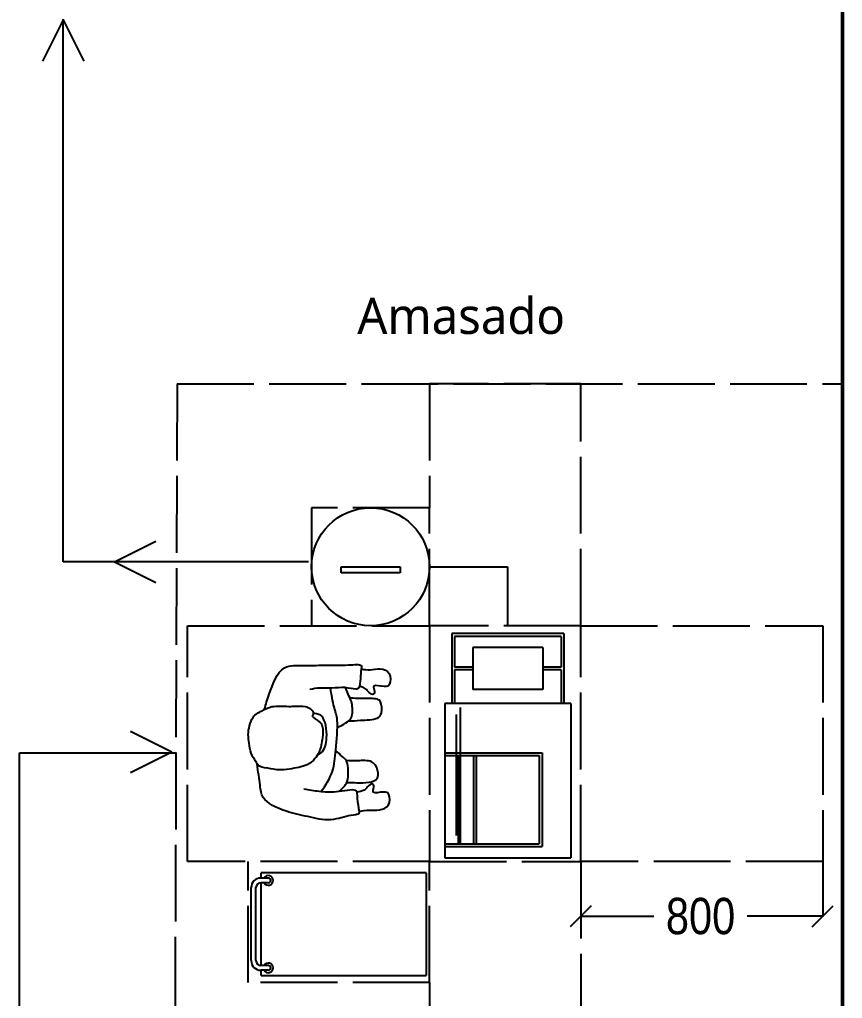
# Model space of a CAD drawing. Header units: millimetres. Extents: x -9564 to 100156, y -26854 to 24346.
# Drawn here: x 70145 to 72866, y -19211 to -15975 of the extents above; entities that cross this region are included whole.
import ezdxf

# ---------------------------------------------------------------- set-up
doc = ezdxf.new("R2010")
doc.units = ezdxf.units.MM
doc.header["$LTSCALE"] = 100
doc.linetypes.add('DASHEDX2', pattern=[3.048, 2.54, -0.508])
for name, color, linetype in [('Area circulacion', 50, 'DASHEDX2'), ('Area proceso', 90, 'DASHEDX2'), ('Cotas secundarias', 41, 'Continuous'), ('Flujo proceso', 4, 'Continuous'), ('Maquinas', 200, 'Continuous'), ('Personal', 171, 'Continuous'), ('rotulo', 211, 'Continuous'), ('Transporte semielaborado', 30, 'Continuous')]:
    doc.layers.add(name, color=color, linetype=linetype)
doc.layers.add('Paredes', color=7, linetype='Continuous', lineweight=50)
doc.styles.add('OpenSans', font='OpenSans-Regular.ttf')
doc.styles.add('OpenSansCondensed-Light', font='OpenSansCondensed-Light.ttf')
doc.dimstyles.new('Cotas Mateo', dxfattribs={"dimtxt": 120, "dimasz": 70, "dimexe": 0.375, "dimexo": 0.125, "dimgap": 0.1, "dimtad": 1, "dimdec": 0, "dimzin": 12, "dimdsep": 46, "dimtxsty": 'OpenSansCondensed-Light', "dimblk": 'OBLIQUE', "dimcen": 2.5, "dimazin": 3, "dimtfac": 0.5, "dimtdec": 0, "dimtmove": 2, "dimatfit": 3, "dimarcsym": 0})

# ---------------------------------------------------------------- blocks, each defined once
blk = doc.blocks.new('pa17-16')
for points, knots in [([(5.62, 2.5537), (5.6188, 2.5427), (5.6154, 2.5253), (5.6223, 2.4901), (5.6346, 2.4293), (5.661, 2.4064), (5.685, 2.3908), (5.7322, 2.3832), (5.7723, 2.3842), (5.7881, 2.3969), (5.8018, 2.4268), (5.8146, 2.4162), (5.8324, 2.4305), (5.8382, 2.4568), (5.8318, 2.5038), (5.8344, 2.5615), (5.8137, 2.5937), (5.7944, 2.6284), (5.7307, 2.6388), (5.7037, 2.6296), (5.6679, 2.626), (5.6442, 2.6055), (5.6228, 2.5961), (5.6214, 2.5667), (5.62, 2.5537)], [0, 0, 0, 0, 0.297584, 0.631064, 1.068635, 1.39533, 1.69617, 2.097861, 2.458938, 2.716293, 3.010442, 3.199165, 3.447293, 3.731671, 4.119196, 4.541864, 4.881702, 5.22714, 5.673063, 5.989311, 6.327668, 6.644571, 6.906626, 7.259736, 7.259736, 7.259736, 7.259736]), ([(5.5575, 2.4391), (5.5549, 2.4218), (5.5525, 2.3852), (5.5491, 2.3329), (5.5712, 2.2599), (5.5431, 2.2589), (5.5029, 2.2526), (5.4793, 2.2435), (5.4785, 2.2813), (5.4499, 2.3438), (5.4658, 2.4235), (5.4776, 2.5033), (5.5116, 2.5798), (5.5552, 2.585), (5.608, 2.5962), (5.6336, 2.6001)], [0, 0, 0, 0, 0.404899, 0.829805, 1.276298, 1.516647, 1.885942, 2.122553, 2.418487, 2.881882, 3.382407, 3.897515, 4.613825, 5.020942, 5.393355, 5.393355, 5.393355, 5.393355]), ([(5.8196, 2.5846), (5.837, 2.5819), (5.8817, 2.5675), (5.9755, 2.5418), (5.972, 2.4609), (5.9791, 2.3926), (5.9812, 2.315), (5.9891, 2.2612), (5.9692, 2.2664), (5.9401, 2.2663), (5.9063, 2.2668), (5.9005, 2.2811), (5.909, 2.3184), (5.9007, 2.3606), (5.9019, 2.4011), (5.8964, 2.4238), (5.8933, 2.4348)], [6.682038, 6.682038, 6.682038, 6.682038, 7.076266, 7.806153, 8.304227, 8.77662, 9.284333, 9.649979, 9.844608, 10.160206, 10.472731, 10.661147, 10.998544, 11.371438, 11.724832, 12.051545, 12.051545, 12.051545, 12.051545]), ([(5.6724, 2.3994), (5.675, 2.3947), (5.6837, 2.383), (5.7041, 2.3718), (5.7348, 2.3697), (5.774, 2.3728), (5.8085, 2.3874), (5.8116, 2.4015), (5.8144, 2.4199)], [0.121052, 0.121052, 0.121052, 0.121052, 0.297289, 0.584433, 0.895396, 1.26174, 1.600834, 1.760925, 1.760925, 1.760925, 1.760925]), ([(5.5522, 2.3809), (5.573, 2.3653), (5.6222, 2.3398), (5.6924, 2.3383), (5.7952, 2.3323), (5.8376, 2.352), (5.881, 2.3613), (5.9019, 2.366)], [0, 0, 0, 0, 0.49262, 0.970296, 1.525877, 1.91054, 2.357805, 2.357805, 2.357805, 2.357805]), ([(5.5552, 2.3206), (5.5597, 2.3147), (5.5706, 2.3043), (5.5892, 2.2916), (5.6248, 2.2913), (5.6613, 2.2967), (5.6731, 2.3154), (5.6858, 2.3299), (5.6912, 2.3378)], [0, 0, 0, 0, 0.262594, 0.520609, 0.853848, 1.185107, 1.43842, 1.738028, 1.738028, 1.738028, 1.738028]), ([(5.7713, 2.3359), (5.7736, 2.3305), (5.7786, 2.3203), (5.7954, 2.2951), (5.8154, 2.2848), (5.8612, 2.2906), (5.8838, 2.3057), (5.8988, 2.3117), (5.9058, 2.3148)], [0, 0, 0, 0, 0.233477, 0.532145, 0.79329, 1.163492, 1.458071, 1.725911, 1.725911, 1.725911, 1.725911]), ([(5.5867, 2.2952), (5.5866, 2.2877), (5.5872, 2.2667), (5.5883, 2.1873), (5.6353, 2.19), (5.6673, 2.2128), (5.6606, 2.2618), (5.6599, 2.2881), (5.6606, 2.3008)], [0.078483, 0.078483, 0.078483, 0.078483, 0.321516, 0.797556, 1.122606, 1.448668, 1.830958, 2.166281, 2.166281, 2.166281, 2.166281]), ([(5.7943, 2.2992), (5.7951, 2.2858), (5.7984, 2.2614), (5.8038, 2.2002), (5.8255, 2.1869), (5.8672, 2.191), (5.8755, 2.2117), (5.8718, 2.2605), (5.8715, 2.286), (5.871, 2.2978)], [0, 0, 0, 0, 0.353805, 0.775896, 1.041599, 1.377968, 1.615337, 2.001902, 2.313716, 2.313716, 2.313716, 2.313716]), ([(5.4915, 2.2484), (5.4936, 2.2374), (5.4981, 2.215), (5.4968, 2.1806), (5.512, 2.1445), (5.5569, 2.147), (5.5634, 2.1681), (5.5498, 2.2128), (5.5753, 2.1995), (5.5912, 2.209), (5.5741, 2.2257), (5.5617, 2.2339), (5.5559, 2.2515), (5.5556, 2.26)], [0, 0, 0, 0, 0.324329, 0.654038, 0.980089, 1.31306, 1.562526, 1.890179, 2.123217, 2.319335, 2.559559, 2.78492, 3.066636, 3.066636, 3.066636, 3.066636]), ([(5.9713, 2.2652), (5.9703, 2.2553), (5.9686, 2.234), (5.9786, 2.2017), (5.9668, 2.1644), (5.9218, 2.1628), (5.9134, 2.1832), (5.9229, 2.229), (5.8988, 2.2135), (5.882, 2.2215), (5.8976, 2.2397), (5.908, 2.248), (5.912, 2.2618), (5.9127, 2.2683)], [0.038839, 0.038839, 0.038839, 0.038839, 0.324329, 0.654038, 0.980089, 1.31306, 1.562526, 1.890179, 2.123217, 2.319335, 2.559559, 2.78492, 2.989829, 2.989829, 2.989829, 2.989829])]:
    blk.add_open_spline(points, degree=3, knots=knots)
blk = doc.blocks.new('_OBLIQUE')
at = {"color": 0, "linetype": 'ByBlock'}
blk.add_line((-0.5, -0.5), (0.5, 0.5), dxfattribs=at)
blk = doc.blocks.new('*D183')
at = {"layer": 'Cotas secundarias', "color": 0, "lineweight": -2, "transparency": 16777216}
for p, q in [((72000.2, -18759.3), (72000.2, -18940.2)), ((72800.2, -18759.3), (72800.2, -18940.2)), ((72000.2, -18939.8), (72242, -18939.8)), ((72800.2, -18939.8), (72550.8, -18939.8))]:
    blk.add_line(p, q, dxfattribs=at)
at = {"layer": 'Defpoints', "color": 0, "transparency": 16777216}
for p in [(72000.2, -18759.1), (72800.2, -18759.1), (72800.2, -18939.8)]:
    blk.add_point(p, dxfattribs=at)
at = {"layer": 'Cotas secundarias', "color": 0, "lineweight": -2, "transparency": 16777216, "xscale": 70, "yscale": 70, "zscale": 70, "rotation": 180}
blk.add_blockref('_OBLIQUE', (72000.2, -18939.8), dxfattribs=at)
at = {"layer": 'Cotas secundarias', "color": 0, "lineweight": -2, "transparency": 16777216, "xscale": 70, "yscale": 70, "zscale": 70}
blk.add_blockref('_OBLIQUE', (72800.2, -18939.8), dxfattribs=at)
at = {"layer": 'Cotas secundarias', "color": 0, "transparency": 16777216, "insert": (72396.4, -18939.8), "char_height": 120, "attachment_point": 5, "style": 'OpenSansCondensed-Light'}
blk.add_mtext('800', dxfattribs=at)

msp = doc.modelspace()

# ---------------------------------------------------------------- linework, layer by layer
at = {"layer": 'Area circulacion', "color": 2}
msp.add_line((70665.508, -17179.148), (70657.91, -19546.369), dxfattribs=at)
at = {"layer": 'Area proceso', "color": 3}
for p, q in [((70665.508, -17179.148), (72865.508, -17179.148)), ((72000.206, -17179.148), (71500.206, -17179.148)), ((71500.206, -17179.148), (71500.206, -17589.148)), ((72000.206, -17979.148), (72000.206, -17179.148)), ((71500.206, -17589.148), (71110.206, -17589.148)), ((71110.206, -17589.148), (71110.206, -17979.148)), ((71500.206, -17979.148), (71500.206, -17589.148)), ((70700.206, -18759.148), (70700.206, -17979.148)), ((70700.206, -17979.148), (71500.206, -17979.148)), ((72000.206, -17979.148), (72800.206, -17979.148)), ((72800.206, -17979.148), (72800.206, -18759.148)), ((71500.206, -18759.148), (70700.206, -18759.148)), ((70900.206, -19159.148), (70900.206, -18759.148)), ((71500.206, -19159.148), (71500.206, -18759.148)), ((72800.206, -18759.148), (72000.206, -18759.148)), ((72000.206, -18759.148), (72000.206, -19546.369)), ((71500.206, -19159.148), (70900.206, -19159.148)), ((71500.206, -19159.148), (71500.206, -19546.369))]:
    msp.add_line(p, q, dxfattribs=at)
at = {"layer": 'Area proceso'}
for p, q in [((72000.206, -17979.148), (71500.206, -17979.148)), ((71500.206, -17979.148), (71500.206, -18759.148)), ((72000.206, -18759.148), (72000.206, -17979.148)), ((71500.206, -18759.148), (72000.206, -18759.148))]:
    msp.add_line(p, q, dxfattribs=at)
at = {"layer": 'Flujo proceso'}
for p, q in [((70288.772, -15975.927), (70220.41, -16112.651)), ((70288.772, -15975.927), (70357.134, -16112.651)), ((70289.29, -17767.838), (70289.29, -15974.187)), ((70458.692, -17768.113), (70595.416, -17699.751)), ((71099.62, -17767.838), (70289.29, -17767.838)), ((70458.692, -17768.113), (70595.416, -17836.475)), ((71500.206, -17784.148), (71757.956, -17784.148)), ((71757.956, -17784.148), (71757.956, -17979.148)), ((70648.344, -18397.423), (70511.62, -18329.061)), ((70144.622, -23095.54), (70144.622, -18398.855)), ((70144.622, -18398.855), (70649.32, -18398.855)), ((70648.344, -18397.423), (70511.62, -18465.786)), ((70649.32, -18398.855), (70661.593, -18398.895))]:
    msp.add_line(p, q, dxfattribs=at)
at = {"layer": 'Maquinas'}
for p, q in [((71944.278, -18005.045), (71573.616, -18005.045)), ((71573.616, -18005.045), (71573.616, -18236.709)), ((71582.883, -18014.312), (71582.883, -18116.244)), ((71935.012, -18014.312), (71582.883, -18014.312)), ((71935.012, -18014.312), (71935.012, -18116.244)), ((71944.278, -18005.045), (71944.278, -18236.709)), ((71643.115, -18051.378), (71643.115, -18190.376)), ((71874.779, -18051.378), (71643.115, -18051.378)), ((71874.779, -18051.378), (71874.779, -18190.376)), ((71643.115, -18116.244), (71582.883, -18116.244)), ((71935.012, -18116.244), (71874.779, -18116.244)), ((71643.115, -18125.511), (71582.883, -18125.511)), ((71582.883, -18125.511), (71582.883, -18236.709)), ((71935.012, -18125.511), (71874.779, -18125.511)), ((71935.012, -18125.511), (71935.012, -18236.709)), ((71874.779, -18190.376), (71643.115, -18190.376)), ((71550.45, -18236.709), (71550.45, -18746.369)), ((71967.444, -18236.709), (71550.45, -18236.709)), ((71944.278, -18236.709), (71573.616, -18236.709)), ((71601.693, -18249.98), (71601.693, -18699.164)), ((71967.444, -18236.709), (71967.444, -18746.369)), ((71589.648, -18672.357), (71589.648, -18272.737)), ((71550.45, -18398.874), (71872.462, -18398.874)), ((71550.45, -18408.14), (71863.196, -18408.14)), ((71594.661, -18408.14), (71594.661, -18700.037)), ((71645.432, -18408.14), (71645.432, -18700.037)), ((71654.699, -18408.14), (71654.699, -18700.037)), ((71863.196, -18408.14), (71863.196, -18700.037)), ((71872.462, -18398.874), (71872.462, -18709.543)), ((71550.45, -18700.037), (71863.196, -18700.037)), ((71550.45, -18709.303), (71872.462, -18709.303)), ((71550.45, -18746.369), (71967.444, -18746.369))]:
    msp.add_line(p, q, dxfattribs=at)
at = {"layer": 'Paredes'}
msp.add_line((72865.508, -952.445), (72865.508, -23559.773), dxfattribs=at)
at = {"layer": 'Transporte semielaborado'}
for p, q in [((71207.706, -17804.148), (71207.706, -17784.148)), ((71207.706, -17784.148), (71305.206, -17784.148)), ((71305.206, -17784.148), (71402.706, -17784.148)), ((71402.706, -17784.148), (71402.706, -17804.148)), ((71305.206, -17804.148), (71207.706, -17804.148)), ((71362.706, -17804.148), (71305.206, -17804.148)), ((71402.706, -17804.148), (71362.706, -17804.148)), ((71489.479, -18796.391), (70943.277, -18796.391)), ((70943.277, -18813.253), (70943.277, -18796.391)), ((71489.479, -18796.391), (71489.479, -19135.276)), ((70967.198, -18813.253), (70942.28, -18813.253)), ((70967.198, -18829.2), (70942.28, -18829.2)), ((70943.277, -19102.467), (70943.277, -18829.2)), ((70910.385, -19086.519), (70910.385, -18845.148)), ((70926.333, -19086.519), (70926.333, -18845.148)), ((70967.198, -19102.467), (70942.28, -19102.467)), ((70967.198, -19118.414), (70942.28, -19118.414)), ((70943.277, -19135.276), (70943.277, -19118.414)), ((70943.277, -19135.276), (70943.277, -19118.414)), ((70943.277, -19135.276), (70943.277, -19127.302)), ((70943.277, -19135.276), (70951.251, -19135.276)), ((70943.277, -19135.276), (70967.198, -19135.276)), ((70943.277, -19135.276), (71489.479, -19135.276))]:
    msp.add_line(p, q, dxfattribs=at)
msp.add_circle((71305.206, -17784.148), 195, dxfattribs=at)
for centre, radius, start, end in [((70942.28, -18845.148), 31.895, 90, 180), ((70942.28, -18845.148), 15.948, 90, 180), ((70967.198, -18821.226), 15.948, 210, 150), ((70967.198, -18821.226), 7.974, 0, 90), ((70967.198, -18821.226), 7.974, 269.999891, 90), ((70942.28, -19086.519), 31.895, 180, 270), ((70942.28, -19086.519), 15.948, 180, 270), ((70967.198, -19110.441), 15.948, 210, 150), ((70967.198, -19110.441), 7.974, 270, 90)]:
    msp.add_arc(centre, radius, start, end, dxfattribs=at)

# ---------------------------------------------------------------- block references
at = {"layer": 'Personal', "xscale": 979.1504951166465, "yscale": 979.1504951166465, "zscale": 979.1504951166465, "rotation": 87.17956163279707}
msp.add_blockref('pa17-16', (73202.024, -24071.261), dxfattribs=at)

# ---------------------------------------------------------------- texts
at = {"layer": 'rotulo', "insert": (71261.268, -16894.52), "char_height": 120, "width": 1055.00166, "attachment_point": 1, "style": 'OpenSans'}
msp.add_mtext('Amasado', dxfattribs=at)

# ---------------------------------------------------------------- dimensions: what is measured, and where the dimension line sits
at = {"layer": 'Cotas secundarias'}
dim = msp.add_linear_dim(base=(72800.206, -18939.841), p1=(72000.206, -18759.148), p2=(72800.206, -18759.148), dimstyle='Cotas Mateo', dxfattribs=at)
dim.commit()
dim.dimension.update_dxf_attribs({"geometry": '*D183', "text_midpoint": (72396.376, -18939.841), "dimtype": 160})

doc.saveas('drawing.dxf')
